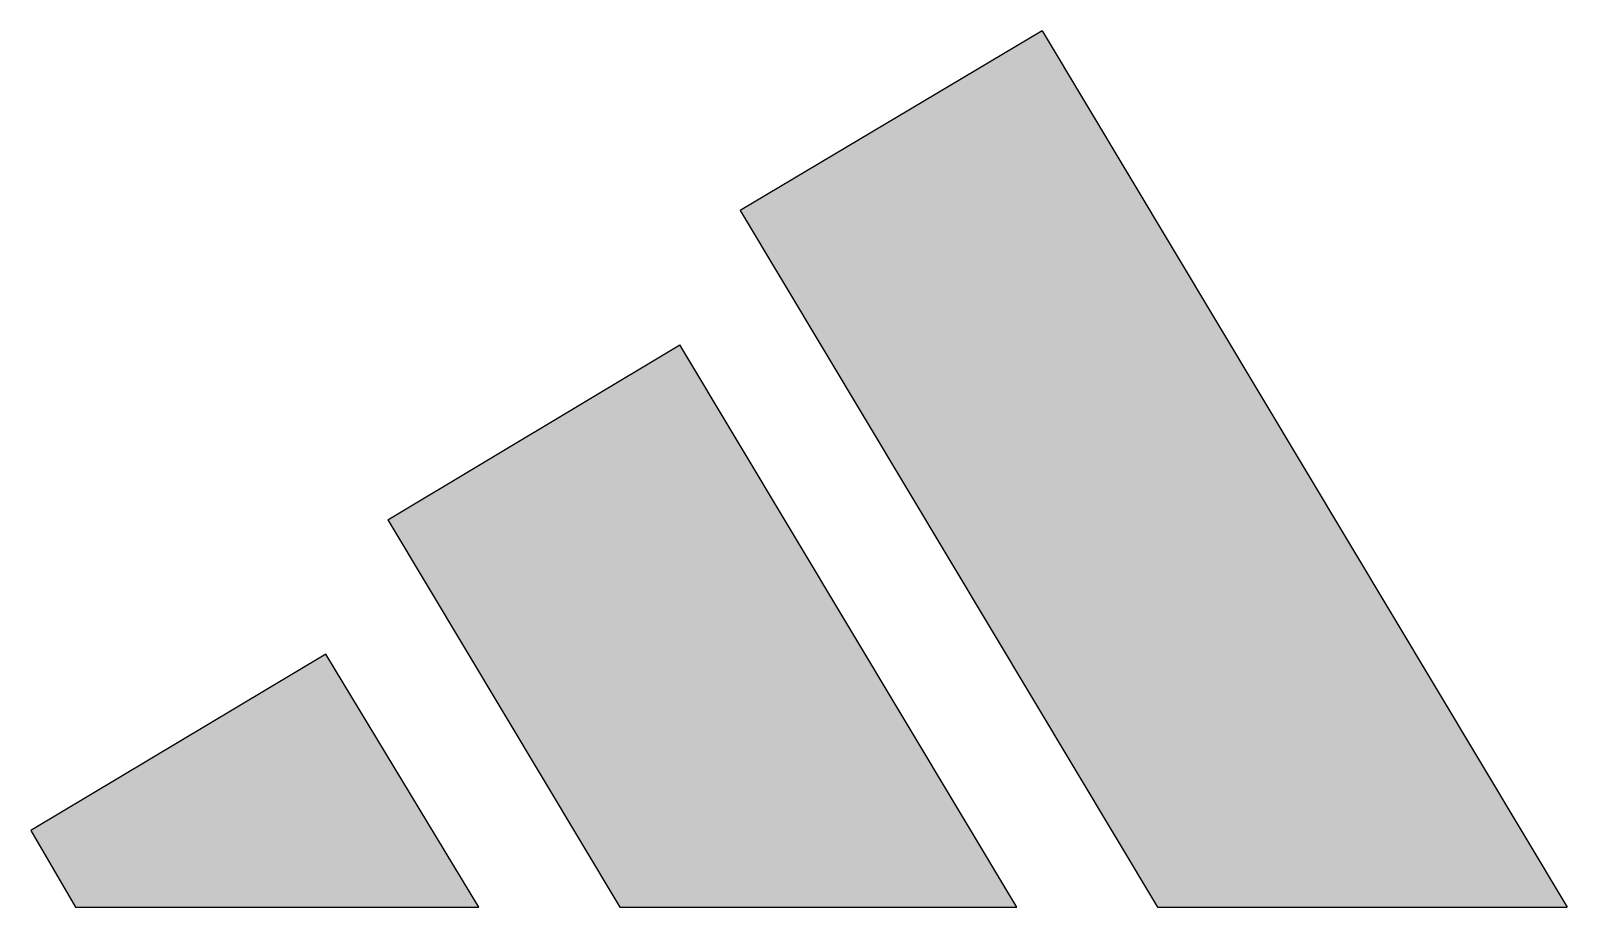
# Model space of a CAD drawing. Header units: inches. Extents: x 58.9 to 76.9, y 8.2 to 18.5.
import ezdxf

# ---------------------------------------------------------------- set-up
doc = ezdxf.new("R2010")
doc.units = ezdxf.units.IN
doc.header["$MEASUREMENT"] = 0

msp = doc.modelspace()

# ---------------------------------------------------------------- hatches: boundary and pattern name
at = {"true_color": 0xffffff}
h = msp.add_hatch(color=7, dxfattribs=at)
h.dxf.hatch_style = 1
h.paths.add_polyline_path([(70.722, 18.466), (67.182, 16.36), (72.072, 8.191), (76.872, 8.191)])
h.paths.add_polyline_path([(66.474, 14.786), (63.055, 12.731), (65.772, 8.191), (70.422, 8.191)])
h.paths.add_polyline_path([(62.33, 11.16), (58.872, 9.091), (59.397, 8.191), (64.122, 8.191)])

# ---------------------------------------------------------------- linework, layer by layer
for p, q in [((70.722, 18.466), (67.182, 16.36)), ((70.722, 18.466), (76.872, 8.191)), ((67.182, 16.36), (72.072, 8.191)), ((63.055, 12.731), (66.474, 14.786)), ((70.422, 8.191), (66.474, 14.786)), ((63.055, 12.731), (65.772, 8.191)), ((62.33, 11.16), (58.872, 9.091)), ((64.122, 8.191), (62.33, 11.16)), ((58.872, 9.091), (59.397, 8.191)), ((59.397, 8.191), (64.122, 8.191)), ((65.772, 8.191), (70.422, 8.191)), ((72.072, 8.191), (76.872, 8.191))]:
    msp.add_line(p, q)

doc.saveas('drawing.dxf')
